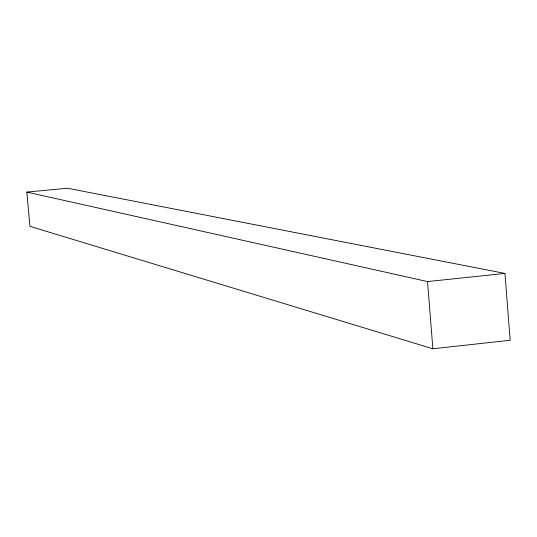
<?xml version="1.0" encoding="UTF-8"?>
<svg xmlns="http://www.w3.org/2000/svg" width="537" height="537" viewBox="0 0 537 537"><rect width="100%" height="100%" fill="white"/><g stroke="black" fill="none" stroke-linecap="round" stroke-linejoin="round"><path stroke-width="0.81" d="M432.876 348.775L510.15 340.257L504.955 273.434L67.508 188.225L26.85 192.098L29.924 226.339L432.876 348.775L427.519 281.569L26.85 192.098M427.519 281.569L504.955 273.434"/></g></svg>
